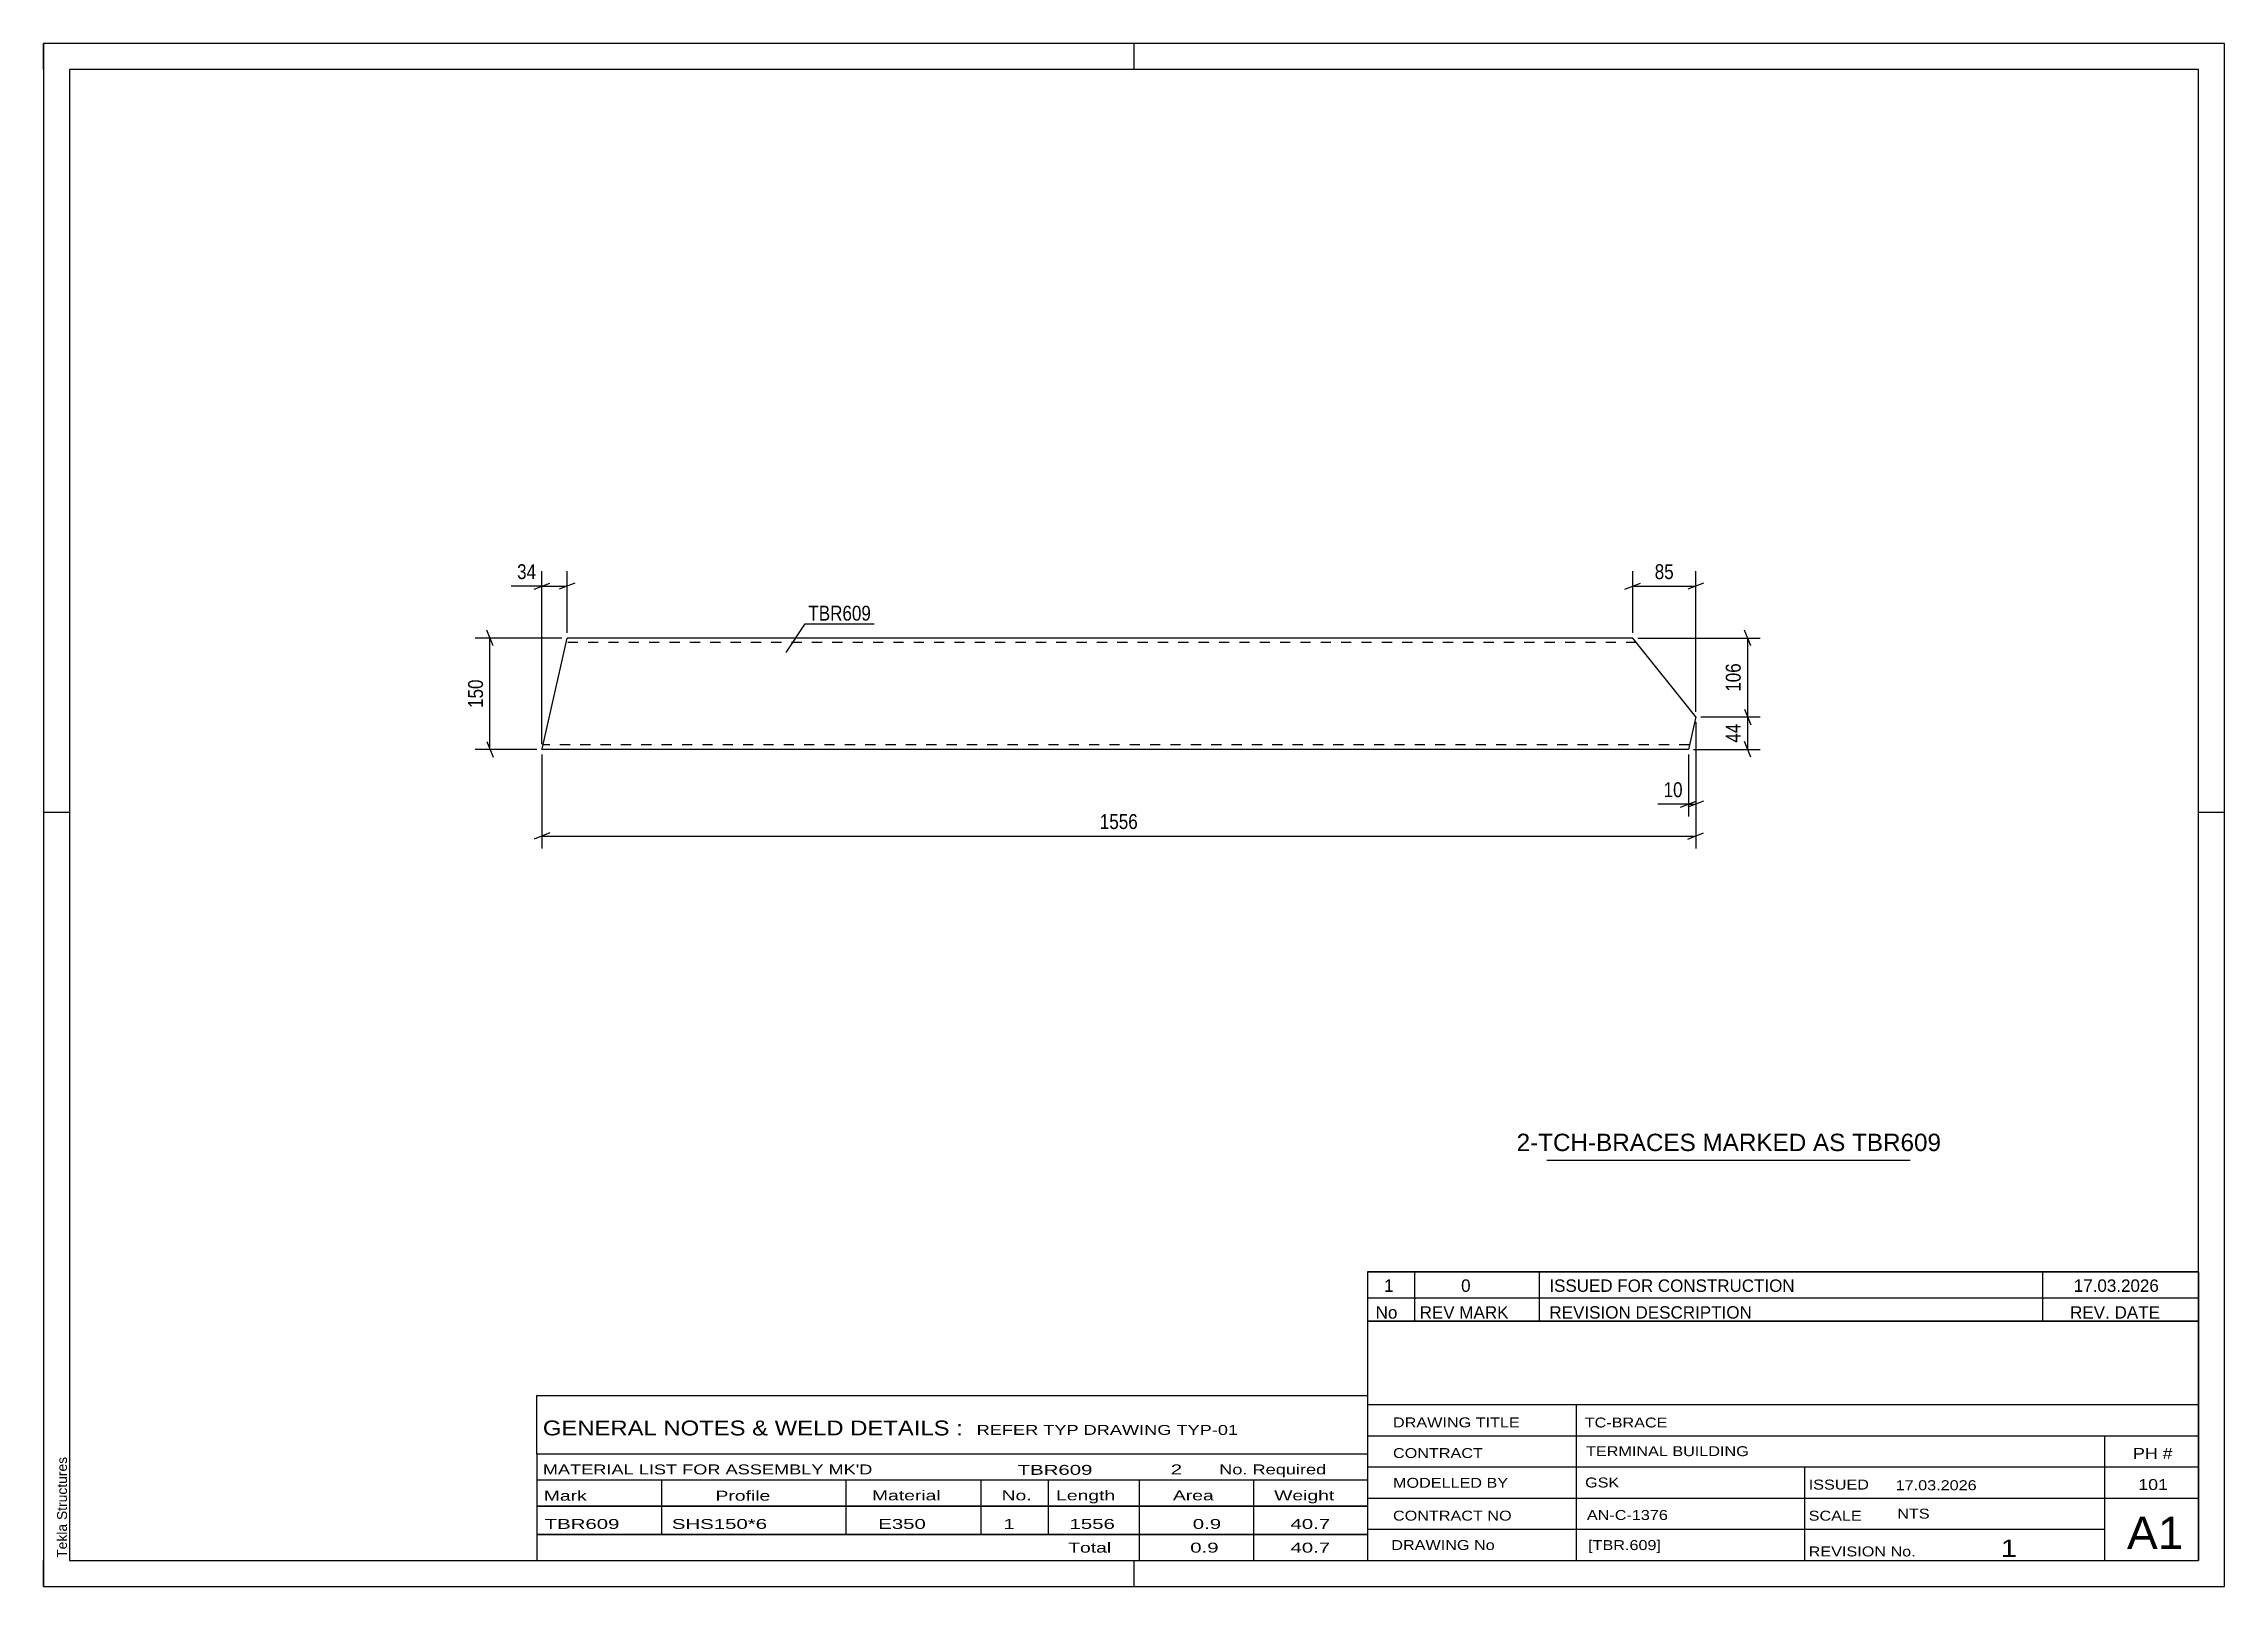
# Model space of a CAD drawing. Header units: millimetres. Extents: x 0 to 420, y 0 to 297.
import ezdxf

# ---------------------------------------------------------------- set-up
doc = ezdxf.new("R2010")
doc.units = ezdxf.units.MM
doc.linetypes.add('DXK_LINE_DOT2', pattern=[3.9198, 1.9599, -1.9599])
doc.styles.add('Arial', font='ARIAL.TTF', dxfattribs={"height": 0.2})
doc.styles.add('Arial Narrow', font='ARIALN.TTF', dxfattribs={"height": 0.2})

# ---------------------------------------------------------------- blocks, each defined once
blk = doc.blocks.new('Unknown-585399574-1162')
at = {"color": 5, "linetype": 'Continuous'}
for p, q in [((420, 297), (0, 297)), ((0, 297), (0, 0)), ((0, 292), (0, 297)), ((210, 292), (210, 297)), ((420, 0), (420, 297)), ((415, 292), (5, 292)), ((5, 292), (5, 5)), ((415, 5), (415, 292)), ((5, 149), (0, 149)), ((420, 149), (415, 149)), ((0, 0), (0, 5)), ((5, 5), (415, 5)), ((210, 0), (210, 5)), ((0, 0), (420, 0))]:
    blk.add_line(p, q, dxfattribs=at)
at = {"color": 174, "linetype": 'Continuous', "style": 'Arial'}
blk.add_text('Tekla Structures', height=1.9102, rotation=90, dxfattribs=at).set_placement((4.5, 5.5))
blk = doc.blocks.new('Part-585399574-1565 - 1559')
at = {"color": 2, "linetype": 'Continuous'}
for p, q in [((96, 161.26), (100.82, 182.56)), ((306.04, 182.56), (100.82, 182.56)), ((318.19, 167.39), (306.04, 182.56)), ((318.19, 167.39), (316.78, 161.13)), ((95.97, 161.13), (96, 161.26)), ((316.78, 161.13), (95.97, 161.13))]:
    blk.add_line(p, q, dxfattribs=at)
at = {"color": 7, "linetype": 'DXK_LINE_DOT2'}
for p, q in [((306.73, 181.7), (100.63, 181.7)), ((95.97, 161.13), (95.97, 161.13)), ((96.16, 161.99), (96.18, 162.06)), ((316.98, 161.99), (96.16, 161.99))]:
    blk.add_line(p, q, dxfattribs=at)
blk = doc.blocks.new('StraightDimension-585399574-2277 - 1559')
at = {"color": 7, "linetype": 'Continuous'}
for p, q in [((307.04, 182.56), (330.59, 182.56)), ((328.79, 181.06), (327.59, 184.06)), ((328.19, 167.39), (328.19, 182.56)), ((327.59, 168.89), (328.79, 165.89)), ((319.19, 167.39), (330.59, 167.39))]:
    blk.add_line(p, q, dxfattribs=at)
at = {"color": 0}
blk.add_wipeout([(327.44, 178.32), (323.24, 178.32), (323.24, 171.63), (327.44, 171.63)], dxfattribs=at)
at = {"color": 3, "style": 'Arial Narrow'}
blk.add_text('106', height=2.863, rotation=90.0002, dxfattribs=at).set_placement((326.84, 172.23))
blk = doc.blocks.new('StraightDimension-585399574-2278 - 1559')
at = {"color": 7, "linetype": 'Continuous'}
for p, q in [((327.59, 168.89), (328.79, 165.89)), ((319.19, 167.39), (330.59, 167.39)), ((328.19, 161.13), (328.19, 167.39)), ((317.78, 161.13), (330.59, 161.13)), ((328.79, 159.63), (327.59, 162.63))]:
    blk.add_line(p, q, dxfattribs=at)
at = {"color": 0}
blk.add_wipeout([(327.44, 166.69), (323.24, 166.69), (323.24, 161.83), (327.44, 161.83)], dxfattribs=at)
at = {"color": 3, "style": 'Arial Narrow'}
blk.add_text('44', height=2.863, rotation=90.0002, dxfattribs=at).set_placement((326.84, 162.43))
blk = doc.blocks.new('StraightDimension-585399574-2362 - 1559')
at = {"color": 7, "linetype": 'Continuous'}
for p, q in [((99.82, 182.56), (83.12, 182.56)), ((86.57, 181.06), (85.37, 184.06)), ((85.97, 161.13), (85.97, 182.56)), ((94.97, 161.13), (83.12, 161.13)), ((85.37, 162.63), (86.57, 159.63))]:
    blk.add_line(p, q, dxfattribs=at)
at = {"color": 0}
blk.add_wipeout([(85.22, 175.19), (81.02, 175.19), (81.02, 168.51), (85.22, 168.51)], dxfattribs=at)
at = {"color": 3, "style": 'Arial Narrow'}
blk.add_text('150', height=2.863, rotation=90.0002, dxfattribs=at).set_placement((84.62, 169.11))
blk = doc.blocks.new('StraightDimension-585399574-2369 - 1559')
at = {"color": 7, "linetype": 'Continuous'}
for p, q in [((306.04, 183.56), (306.04, 195.41)), ((318.19, 168.39), (318.19, 195.41)), ((304.54, 191.96), (307.54, 193.16)), ((306.04, 192.56), (318.19, 192.56)), ((319.69, 193.16), (316.69, 191.96))]:
    blk.add_line(p, q, dxfattribs=at)
at = {"color": 0}
blk.add_wipeout([(314.54, 193.31), (314.54, 197.51), (309.69, 197.51), (309.69, 193.31)], dxfattribs=at)
at = {"color": 3, "style": 'Arial Narrow'}
blk.add_text('85', height=2.863, dxfattribs=at).set_placement((310.29, 193.91))
blk = doc.blocks.new('StraightDimension-585399574-2374 - 1559')
at = {"color": 7, "linetype": 'Continuous'}
for p, q in [((95.97, 162.13), (95.97, 195.41)), ((100.82, 183.56), (100.82, 195.41)), ((94.47, 191.96), (97.47, 193.16)), ((95.97, 192.56), (100.82, 192.56)), ((102.32, 193.16), (99.32, 191.96))]:
    blk.add_line(p, q, dxfattribs=at)
at = {"color": 0}
blk.add_wipeout([(95.44, 193.31), (95.44, 197.51), (90.59, 197.51), (90.59, 193.31)], dxfattribs=at)
at = {"color": 7, "linetype": 'Continuous'}
blk.add_line((95.97, 192.56), (90.06, 192.56), dxfattribs=at)
blk.add_line((95.97, 192.56), (90.06, 192.56), dxfattribs=at)
at = {"color": 3, "style": 'Arial Narrow'}
blk.add_text('34', height=2.863, dxfattribs=at).set_placement((91.19, 193.91))
blk = doc.blocks.new('StraightDimension-585399574-2378 - 1559')
at = {"color": 7, "linetype": 'Continuous'}
for p, q in [((318.19, 166.39), (318.19, 148.19)), ((316.78, 160.13), (316.78, 148.19)), ((315.28, 149.99), (318.28, 151.19)), ((319.69, 151.19), (316.69, 149.99)), ((316.78, 150.59), (318.19, 150.59))]:
    blk.add_line(p, q, dxfattribs=at)
at = {"color": 0}
blk.add_wipeout([(316.26, 151.34), (316.26, 155.54), (311.4, 155.54), (311.4, 151.34)], dxfattribs=at)
at = {"color": 7, "linetype": 'Continuous'}
blk.add_line((316.78, 150.59), (310.88, 150.59), dxfattribs=at)
blk.add_line((316.78, 150.59), (310.88, 150.59), dxfattribs=at)
at = {"color": 3, "style": 'Arial Narrow'}
blk.add_text('10', height=2.863, dxfattribs=at).set_placement((312, 151.94))
blk = doc.blocks.new('StraightDimension-585399574-2973 - 1559')
at = {"color": 7, "linetype": 'Continuous'}
for p, q in [((318.19, 166.39), (318.19, 142.05)), ((95.97, 160.13), (95.97, 142.05)), ((97.47, 145.05), (94.47, 143.85)), ((95.97, 144.45), (318.19, 144.45)), ((316.69, 143.85), (319.69, 145.05))]:
    blk.add_line(p, q, dxfattribs=at)
at = {"color": 0}
blk.add_wipeout([(211.33, 145.2), (211.33, 149.4), (202.82, 149.4), (202.82, 145.2)], dxfattribs=at)
at = {"color": 3, "style": 'Arial Narrow'}
blk.add_text('1556', height=2.863, dxfattribs=at).set_placement((203.42, 145.8))
blk = doc.blocks.new('Unknown-585399574-3027')
at = {"color": 7, "linetype": 'Continuous'}
for p, q in [((255, 60.55), (415, 60.55)), ((415, 60.55), (255, 60.55)), ((255, 60.55), (255, 55.55)), ((264, 60.55), (264, 55.55)), ((288, 60.55), (288, 55.55)), ((385, 60.55), (385, 55.55)), ((415, 60.55), (415, 55.55)), ((255, 55.55), (415, 55.55)), ((255, 55.55), (255, 51.05)), ((255, 55.55), (415, 55.55)), ((264, 55.55), (264, 51.05)), ((288, 55.55), (288, 51.05)), ((385, 55.55), (385, 51.05)), ((415, 55.55), (415, 51.05)), ((415, 51.05), (255, 51.05))]:
    blk.add_line(p, q, dxfattribs=at)
at = {"color": 7, "linetype": 'Continuous', "style": 'Arial Narrow'}
for s, height, width, p in [('1', 2.39, 1.196471, (258.16, 56.7)), ('0', 2.39, 1.196471, (273, 56.7)), ('ISSUED FOR CONSTRUCTION', 2.3861, 1.196471, (290, 56.7)), ('17.03.2026', 2.386, 1.196471, (391, 56.7)), ('No', 2.386, 1.2, (256.54, 51.55)), ('REV MARK', 2.386, 1.2, (265, 51.55)), ('REVISION DESCRIPTION', 2.3861, 1.2, (290, 51.55)), ('REV. DATE', 2.386, 1.2, (390.28, 51.55))]:
    blk.add_text(s, height=height, dxfattribs=dict(at, width=width)).set_placement(p)
blk = doc.blocks.new('Unknown-585399574-3026')
at = {"color": 7, "linetype": 'Continuous'}
for p, q in [((255, 51.05), (255, 5)), ((255, 51.05), (415, 51.05)), ((415, 51), (415, 5)), ((255, 35), (415, 35)), ((295.14, 35), (295.14, 5)), ((255, 29), (415, 29)), ((397, 5.05), (397, 29.05)), ((255, 23), (415, 23)), ((339.14, 23), (339.14, 5)), ((255, 17), (415, 17)), ((255, 11), (397, 11)), ((255, 5), (415, 5))]:
    blk.add_line(p, q, dxfattribs=at)
at = {"color": 7, "style": 'Arial Narrow'}
for s, height, width, p in [('DRAWING TITLE', 1.9089, 1.425378, (259.88, 30.61)), ('TC-BRACE', 1.909, 1.425378, (296.81, 30.59)), ('CONTRACT', 1.909, 1.425378, (259.88, 24.71)), ('TERMINAL BUILDING', 1.9089, 1.425378, (297.06, 25.07)), ('MODELLED BY', 1.9089, 1.425378, (259.88, 18.98)), ('GSK', 1.909, 1.425378, (296.88, 19.04)), ('ISSUED', 1.909, 1.425378, (339.94, 18.64)), ('17.03.2026', 1.909, 1.425378, (356.69, 18.52)), ('CONTRACT NO', 1.9089, 1.425378, (259.88, 12.66)), ('AN-C-1376', 1.909, 1.425378, (297.23, 12.78)), ('SCALE', 1.909, 1.425378, (339.94, 12.65)), ('A1', 6.204, 1.25, (401.24, 7.2)), ('DRAWING No', 1.909, 1.425378, (259.56, 7)), ('[TBR.609]', 1.909, 1.425378, (297.46, 6.99)), ('1', 3.34, 1.5, (376.91, 5.68)), ('REVISION No.', 1.9089, 1.425378, (339.94, 5.77))]:
    blk.add_text(s, height=height, dxfattribs=dict(at, width=width)).set_placement(p)
at = {"color": 7, "linetype": 'Continuous', "style": 'Arial Narrow'}
for s, height, width, p in [('PH #', 2.1, 1.42538, (402.4, 24.55)), ('101', 2.1, 1.42538, (403.41, 18.55)), ('NTS', 1.909, 1.425378, (357, 13.05))]:
    blk.add_text(s, height=height, dxfattribs=dict(at, width=width)).set_placement(p)
blk = doc.blocks.new('Unknown-585399574-3028')
at = {"color": 7, "linetype": 'Continuous'}
for p, q in [((95, 36.75), (255, 36.75)), ((95, 25.5), (95, 36.75)), ((255, 36.75), (255, 25.5)), ((95, 25.5), (255, 25.5)), ((95, 25.5), (95, 20.5)), ((255, 25.5), (255, 20.5)), ((95, 20.5), (255, 20.5)), ((95, 20.5), (95, 15.5)), ((119, 20.5), (119, 15.5)), ((154.5, 20.5), (154.5, 15.5)), ((180.5, 20.5), (180.5, 15.5)), ((193.5, 20.5), (193.5, 15.5)), ((211, 20.5), (211, 15.5)), ((233, 20.5), (233, 15.5)), ((255, 20.5), (255, 15.5)), ((95, 15.5), (255, 15.5)), ((95, 15.45), (95, 10.05)), ((95, 15.45), (255, 15.45)), ((119, 15.5), (119, 10)), ((154.5, 15.5), (154.5, 10)), ((180.5, 15.5), (180.5, 10)), ((193.5, 15.5), (193.5, 10)), ((211, 15.5), (211, 10)), ((233, 15.5), (233, 10)), ((255, 15.45), (255, 10.05)), ((95, 10.05), (255, 10.05)), ((95, 10), (255, 10)), ((95, 10), (95, 5)), ((211, 10), (211, 5)), ((233, 10), (233, 5)), ((255, 10), (255, 5)), ((95, 5), (255, 5))]:
    blk.add_line(p, q, dxfattribs=at)
at = {"color": 7, "style": 'Arial Narrow'}
for s, height, width, p in [('GENERAL NOTES & WELD DETAILS :', 2.8633, 1.4, (96.15, 29.06)), ('REFER TYP DRAWING TYP-01', 1.9089, 1.6, (179.7, 29.16)), ("MATERIAL LIST FOR ASSEMBLY MK'D", 1.9089, 1.6, (96.15, 21.56)), ('TBR609', 1.909, 1.794707, (187.59, 21.47)), ('2', 1.91, 1.794707, (217.08, 21.56)), ('No. Required', 1.9089, 1.6, (226.41, 21.56)), ('Mark', 1.909, 1.7, (96.34, 16.5)), ('Profile', 1.909, 1.7, (129.41, 16.5)), ('Material', 1.909, 1.7, (159.54, 16.56)), ('No.', 1.909, 1.7, (184.5, 16.56)), ('Length', 1.909, 1.7, (195, 16.56)), ('Area', 1.909, 1.7, (217.5, 16.56)), ('Weight', 1.909, 1.7, (237, 16.56))]:
    blk.add_text(s, height=height, dxfattribs=dict(at, width=width)).set_placement(p)
at = {"color": 7, "linetype": 'Continuous', "style": 'Arial Narrow'}
for s, height, width, p in [('TBR609', 1.909, 1.794707, (96.5, 11.06)), ('SHS150*6', 1.909, 1.794707, (121, 11.06)), ('E350', 1.909, 1.794707, (160.74, 11.06)), ('1', 1.91, 1.794707, (184.86, 11.06)), ('1556', 1.909, 1.794707, (197.58, 11.06)), ('0.9', 1.909, 1.794707, (221.32, 11.06)), ('40.7', 1.909, 1.794707, (240.14, 11.06)), ('Total', 1.909, 1.7, (197.33, 6.5)), ('0.9', 1.909, 1.794707, (220.83, 6.5)), ('40.7', 1.909, 1.794707, (240.14, 6.5))]:
    blk.add_text(s, height=height, dxfattribs=dict(at, width=width)).set_placement(p)
blk = doc.blocks.new('Unknown-585399574-3029')
at = {"color": 7, "linetype": 'Continuous'}
blk.add_line((289.5, 82.05), (359.5, 82.05), dxfattribs=at)
at = {"color": 7, "style": 'Arial'}
blk.add_text('2-TCH-BRACES MARKED AS TBR609', height=3.3428, dxfattribs=at).set_placement((283.69, 83.8))
blk = doc.blocks.new('Mark-585399574-1599 - 1559')
at = {"color": 0}
blk.add_wipeout([(159.34, 185.92), (159.34, 188.92), (147.29, 188.92), (147.29, 185.92)], dxfattribs=at)
blk.add_wipeout([(159.34, 185.92), (159.34, 188.92), (147.29, 188.92), (147.29, 185.92)], dxfattribs=at)
at = {"color": 30, "linetype": 'Continuous'}
for p, q in [((142.99, 179.78), (146.69, 185.32)), ((146.69, 185.32), (159.94, 185.32))]:
    blk.add_line(p, q, dxfattribs=at)
at = {"color": 3, "style": 'Arial Narrow'}
blk.add_text('TBR609', height=2.863, dxfattribs=at).set_placement((147.29, 185.92))

msp = doc.modelspace()

# ---------------------------------------------------------------- block references
for name in ['Unknown-585399574-1162', 'Part-585399574-1565 - 1559', 'Unknown-585399574-3029', 'Unknown-585399574-3027', 'Unknown-585399574-3026', 'Unknown-585399574-3028']:
    msp.add_blockref(name, (0, 0))

# ---------------------------------------------------------------- next in the draw order: block references
for name in ['Mark-585399574-1599 - 1559', 'StraightDimension-585399574-2362 - 1559', 'StraightDimension-585399574-2277 - 1559']:
    msp.add_blockref(name, (0, 0))

# ---------------------------------------------------------------- next in the draw order: block references
for name in ['StraightDimension-585399574-2374 - 1559', 'StraightDimension-585399574-2278 - 1559']:
    msp.add_blockref(name, (0, 0))

# ---------------------------------------------------------------- next in the draw order: block references
msp.add_blockref('StraightDimension-585399574-2369 - 1559', (0, 0))

# ---------------------------------------------------------------- next in the draw order: block references
msp.add_blockref('StraightDimension-585399574-2378 - 1559', (0, 0))

# ---------------------------------------------------------------- next in the draw order: block references
msp.add_blockref('StraightDimension-585399574-2973 - 1559', (0, 0))

doc.saveas('drawing.dxf')
